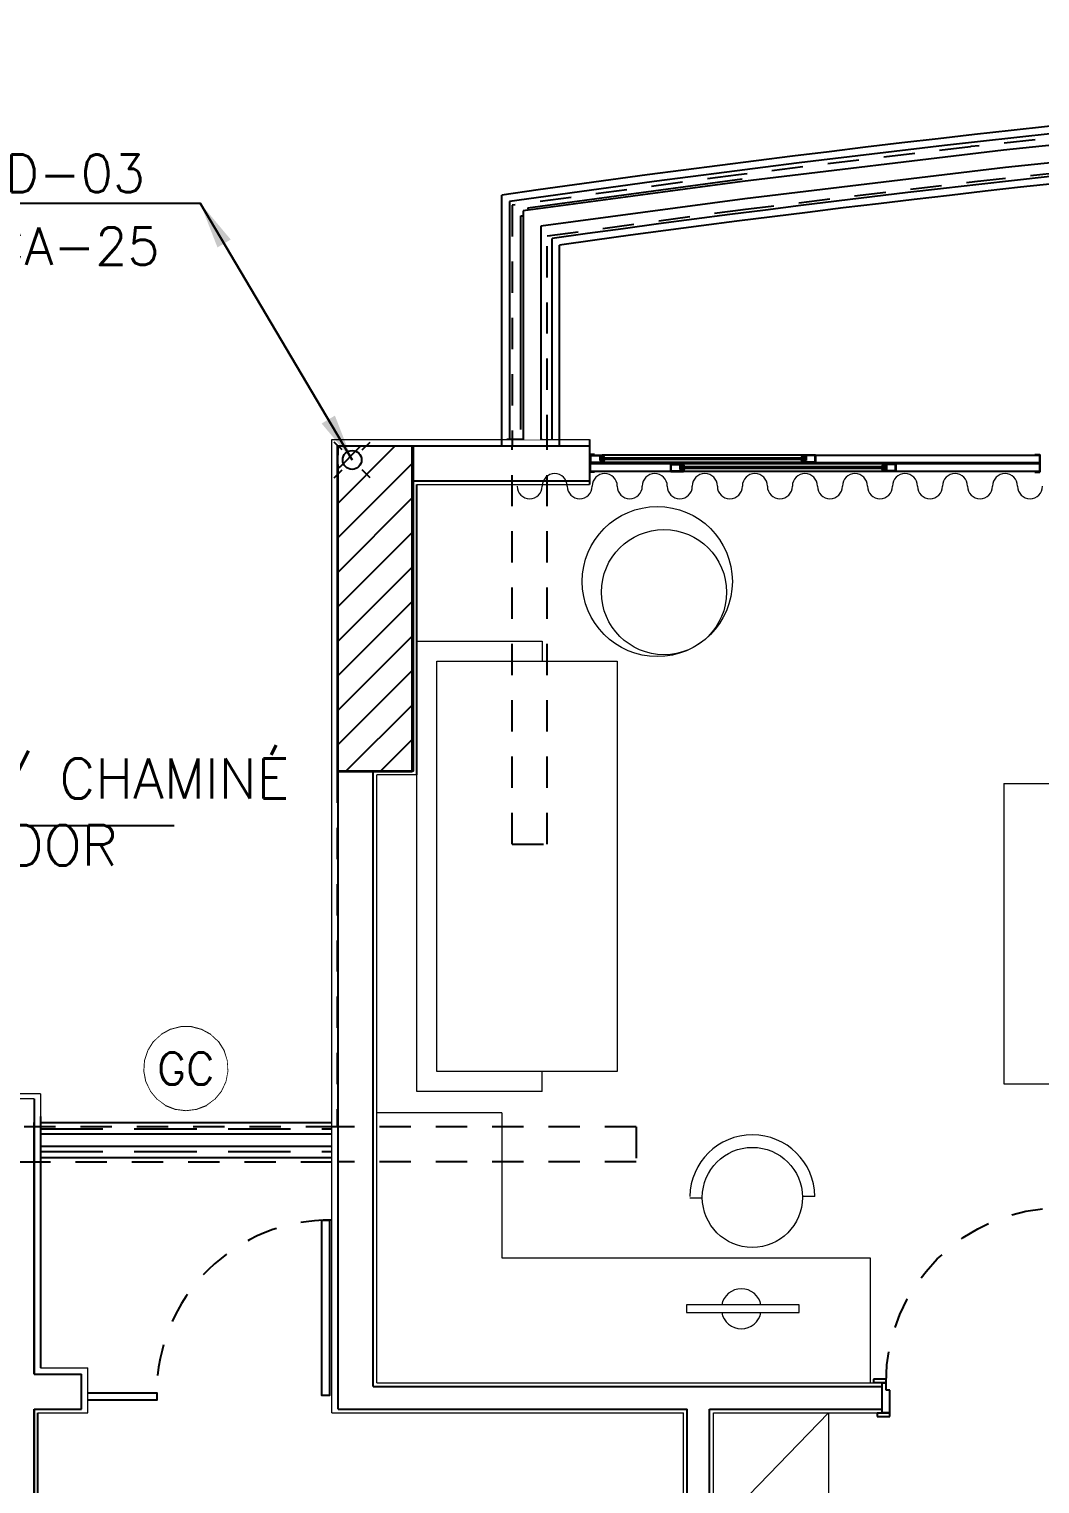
# Model space of a CAD drawing. Header units: millimetres. Extents: x 188.6 to 263.2, y 40.1 to 120.1.
# Drawn here: x 201.08 to 205.12, y 113.91 to 119.72 of the extents above; entities that cross this region are included whole.
import ezdxf
from ezdxf.enums import TextEntityAlignment as Align

# ---------------------------------------------------------------- set-up
doc = ezdxf.new("R2010")
doc.units = ezdxf.units.MM
doc.set_wipeout_variables(frame=1)
for name, pattern in [('_XREF_APTOS 1003 E 1004$0$HIDDEN', [0.375, 0.25, -0.125]), ('_XREF_APTOS 1003 E 1004$0$HIDDEN2', [0.1875, 0.125, -0.0625]), ('HIDDEN2', [0.1875, 0.125, -0.0625])]:
    doc.linetypes.add(name, pattern=pattern)
for name, color, linetype in [('_XREF_APTOS 1003 E 1004$0$A-MC-ALVENARIA', 7, 'Continuous'), ('_XREF_APTOS 1003 E 1004$0$E-MC-ESQUADRIAS', 2, 'Continuous'), ('_XREF_APTOS 1003 E 1004$0$L-MC-LAYOUT MOLHADO', 4, 'Continuous'), ('_XREF_APTOS 1003 E 1004$0$P-MC-PILAR', 3, 'Continuous'), ('_XREF_APTOS 1003 E 1004$0$P-MC-PROJEÇÃO', 1, '_XREF_APTOS 1003 E 1004$0$HIDDEN'), ('_XREF_APTOS 1003 E 1004$0$V-MC-VISTA1', 8, 'Continuous'), ('_XREF_APTOS 1003 E 1004$0$V-MC-VISTA2', 1, 'Continuous'), ('_XREF_APTOS 1003 E 1004$0$V-MC-VISTA3', 4, 'Continuous'), ('_XREF_APTOS 1003 E 1004$0$V-MC-VISTA4', 2, 'Continuous'), ('_XREF_APTOS 603 E 604$0$A-MC-ALVENARIA', 8, 'Continuous'), ('_XREF_APTOS 603 E 604$0$R-MC-REBOCO', 8, 'Continuous'), ('_XREF_APTOS 603 E 604$0$XREF-TIPO$0$P-MC-PILAR', 8, 'Continuous'), ('ARQ', 8, 'Continuous'), ('DET-TXT', 7, 'Continuous'), ('ESTR-PILARES', 11, 'Continuous'), ('ESTR-VIGAS', 11, 'HIDDEN2'), ('ESTRUTURA', 7, 'Continuous'), ('HID-TE-AF', 7, 'Continuous'), ('INC-TEXTO', 7, 'Continuous'), ('SPDA-COL', 7, 'Continuous'), ('SPDA-D', 164, 'Continuous')]:
    doc.layers.add(name, color=color, linetype=linetype)
doc.layers.add('_XREF_APTOS 1003 E 1004$0$L-MC-LAYOUT', color=252, linetype='Continuous', lineweight=5)
doc.layers.add('_XREF_APTOS 1003 E 1004$0$R-MC-REBOCO', color=1, linetype='Continuous', lineweight=5)
doc.styles.add('60-50', font='romans.shx', dxfattribs={"height": 0.08})
doc.styles.add('60-75', font='romans.shx', dxfattribs={"height": 0.12})
doc.styles.add('ROMANS', font='ROMANS.SHX', dxfattribs={"height": 0.15})
doc.dimstyles.new('IND75', dxfattribs={"dimtxt": 0.15, "dimasz": 0.1875, "dimexe": 0.15, "dimexo": 0, "dimgap": 0.1, "dimtad": 1, "dimzin": 10, "dimdsep": 46, "dimtxsty": '60-75', "dimcen": 0, "dimclrd": 256, "dimclre": 1, "dimclrt": 256, "dimadec": 0, "dimazin": 0, "dimtfac": 1, "dimtix": 1, "dimtmove": 2, "dimatfit": 3, "dimfxl": 0.15, "dimtolj": 1, "dimtzin": 6, "dimarcsym": 0})
doc.dimstyles.new('SETAS50', dxfattribs={"dimtxt": 0.08, "dimasz": 0.1, "dimexe": 0.15, "dimexo": 0, "dimgap": 0.1, "dimtad": 1, "dimzin": 10, "dimdsep": 46, "dimtxsty": '60-50', "dimblk1": 'OPEN', "dimblk2": 'OPEN', "dimsah": 1, "dimcen": 0, "dimclrd": 244, "dimclre": 8, "dimclrt": 2, "dimadec": 0, "dimazin": 0, "dimtfac": 1, "dimtix": 1, "dimtmove": 2, "dimatfit": 3, "dimldrblk": 'OPEN', "dimfxl": 0.15, "dimtolj": 1, "dimtzin": 6, "dimarcsym": 0})

# ---------------------------------------------------------------- blocks, each defined once
blk = doc.blocks.new('_XREF_APTOS 1003 E 1004$0$PORTA 70')
at = {"layer": 'ARQ'}
for p, q in [((36.2665, 23.8835), (36.2815, 23.8835)), ((36.2665, 23.8335), (36.2665, 23.8835)), ((36.2815, 23.8335), (36.2815, 23.8835)), ((36.2815, 23.8485), (36.2815, 23.8335)), ((36.4015, 23.8485), (36.2815, 23.8485)), ((36.4015, 23.8685), (36.4165, 23.8685)), ((36.4015, 23.8685), (36.4015, 23.8185)), ((36.4015, 23.8185), (36.4015, 23.8485)), ((36.4165, 23.8685), (36.4165, 23.8185)), ((36.2815, 23.8335), (36.2665, 23.8335)), ((36.3115, 23.8335), (36.2815, 23.8335)), ((36.3115, 23.8185), (36.3115, 23.8335)), ((36.4015, 23.8185), (36.3115, 23.8185)), ((36.4165, 23.8185), (36.4015, 23.8185)), ((36.3115, 23.1485), (36.4015, 23.1485)), ((36.3115, 23.1335), (36.3115, 23.1485)), ((36.4015, 23.1485), (36.4165, 23.1485)), ((36.4015, 23.1185), (36.4015, 23.1485)), ((36.4015, 23.1485), (36.4015, 23.0985)), ((36.4165, 23.1485), (36.4165, 23.0985)), ((36.2665, 23.0835), (36.2665, 23.1335)), ((36.2815, 23.1335), (36.3115, 23.1335)), ((36.2815, 23.0835), (36.2815, 23.1335)), ((36.2815, 23.1185), (36.4015, 23.1185)), ((36.4165, 23.0985), (36.4015, 23.0985)), ((36.2815, 23.0835), (36.2665, 23.0835))]:
    blk.add_line(p, q, dxfattribs=at)
blk.add_lwpolyline([(36.2815, 23.1635), (36.2815, 23.1335), (35.5815, 23.1335), (35.5815, 23.1635)], close=True, dxfattribs=at)
at = {"layer": 'ARQ', "color": 8, "linetype": '_XREF_APTOS 1003 E 1004$0$HIDDEN2'}
blk.add_arc((36.2815, 23.1335), 0.7, 90, 180, dxfattribs=at)
blk = doc.blocks.new('A$C1BFF5DEF')
at = {"layer": '_XREF_APTOS 1003 E 1004$0$A-MC-ALVENARIA', "color": 8}
for p, q in [((3.7253, 9.005), (4.4303, 9.005)), ((3.7253, 8.865), (4.4303, 8.865)), ((3.4253, 5.155), (3.4253, 7.705)), ((3.5653, 5.245), (3.5653, 7.705)), ((2.2103, 6.3952), (2.2102, 5.295)), ((2.2103, 5.295), (2.4003, 5.295)), ((2.4003, 5.155), (2.4003, 5.295)), ((3.5653, 5.245), (5.6003, 5.245)), ((2.2102, 5.155), (2.2102, 2.71)), ((2.2102, 5.155), (2.4003, 5.155)), ((3.4253, 5.155), (4.8203, 5.155)), ((4.8203, 2.71), (4.8203, 5.155)), ((4.9103, 5.155), (5.6003, 5.155)), ((4.9103, 4.125), (4.9103, 5.155))]:
    blk.add_line(p, q, dxfattribs=at)
at = {"layer": '_XREF_APTOS 1003 E 1004$0$E-MC-ESQUADRIAS', "color": 8}
for p, q in [((4.4503, 8.971), (4.4303, 8.971)), ((4.4303, 8.971), (4.4303, 8.9)), ((4.4323, 8.969), (4.4323, 8.902)), ((4.4323, 8.969), (4.4503, 8.969)), ((4.4335, 8.968), (4.4855, 8.968)), ((4.4335, 8.968), (4.4335, 8.938)), ((4.4355, 8.966), (4.4715, 8.966)), ((4.4355, 8.94), (4.4355, 8.966)), ((4.4503, 8.971), (4.4503, 8.969)), ((4.4715, 8.966), (4.4715, 8.946)), ((4.4735, 8.968), (4.4735, 8.958)), ((4.4855, 8.958), (4.4735, 8.958)), ((4.4735, 8.958), (4.4735, 8.948)), ((5.2935, 8.956), (4.4735, 8.956)), ((4.4855, 8.9575), (4.474, 8.9575)), ((4.4905, 8.9565), (4.474, 8.9565)), ((4.4755, 8.966), (4.4755, 8.96)), ((4.4755, 8.966), (4.4835, 8.966)), ((4.4835, 8.96), (4.4755, 8.96)), ((5.3315, 8.968), (4.4805, 8.968)), ((4.4835, 8.966), (4.4835, 8.96)), ((4.4855, 8.968), (4.4855, 8.958)), ((4.486, 8.958), (4.486, 8.963)), ((4.4905, 8.958), (4.4905, 8.9565)), ((5.2765, 8.958), (5.2765, 8.9565)), ((5.2765, 8.9565), (5.293, 8.9565)), ((5.281, 8.958), (5.281, 8.963)), ((5.3335, 8.968), (5.2815, 8.968)), ((5.2815, 8.968), (5.2815, 8.958)), ((5.2815, 8.958), (5.2935, 8.958)), ((5.2815, 8.9575), (5.293, 8.9575)), ((5.2835, 8.966), (5.2835, 8.96)), ((5.2915, 8.966), (5.2835, 8.966)), ((5.2835, 8.96), (5.2915, 8.96)), ((5.2915, 8.966), (5.2915, 8.96)), ((5.2935, 8.968), (5.2935, 8.958)), ((5.2935, 8.958), (5.2935, 8.948)), ((5.2955, 8.966), (5.2955, 8.946)), ((5.3315, 8.966), (5.2955, 8.966)), ((5.3315, 8.94), (5.3315, 8.966)), ((5.3335, 8.968), (5.3335, 8.938)), ((6.2103, 8.971), (6.2103, 8.969)), ((6.2103, 8.971), (6.2303, 8.971)), ((6.2283, 8.969), (6.2103, 8.969)), ((6.2283, 8.969), (6.2283, 8.902)), ((6.2303, 8.971), (6.2303, 8.9)), ((4.4503, 8.9), (4.4305, 8.9)), ((4.4325, 8.902), (4.4503, 8.902)), ((4.4335, 8.938), (4.4855, 8.938)), ((4.4355, 8.94), (4.4835, 8.94)), ((4.4355, 8.938), (4.4355, 8.938)), ((4.4503, 8.9), (4.4503, 8.902)), ((4.4835, 8.946), (4.4715, 8.946)), ((5.2935, 8.95), (4.4735, 8.95)), ((4.4855, 8.948), (4.4735, 8.948)), ((4.4905, 8.9495), (4.474, 8.9495)), ((4.4855, 8.9485), (4.474, 8.9485)), ((5.3335, 8.938), (4.4805, 8.938)), ((4.4835, 8.946), (4.4835, 8.94)), ((4.4855, 8.948), (4.4855, 8.938)), ((4.486, 8.948), (4.486, 8.943)), ((4.4905, 8.948), (4.4905, 8.9495)), ((4.7552, 8.933), (4.8052, 8.933)), ((4.7552, 8.92), (4.7552, 8.933)), ((4.7552, 8.905), (4.7552, 8.92)), ((4.7552, 8.92), (4.7552, 8.92)), ((4.7552, 8.903), (4.7552, 8.905)), ((4.7552, 8.905), (4.7552, 8.905)), ((4.7552, 8.903), (4.8052, 8.903)), ((4.7572, 8.931), (4.7912, 8.931)), ((4.7572, 8.922), (4.7572, 8.931)), ((4.7572, 8.905), (4.7572, 8.922)), ((4.7572, 8.922), (4.7572, 8.922)), ((4.7572, 8.905), (4.8032, 8.905)), ((4.7912, 8.931), (4.7912, 8.911)), ((4.8032, 8.911), (4.7912, 8.911)), ((4.7932, 8.933), (4.7932, 8.923)), ((4.7932, 8.923), (4.7932, 8.913)), ((4.8052, 8.923), (4.7932, 8.923)), ((5.6152, 8.921), (4.7932, 8.921)), ((5.6152, 8.915), (4.7932, 8.915)), ((4.8052, 8.913), (4.7932, 8.913)), ((4.8052, 8.9225), (4.7937, 8.9225)), ((4.8102, 8.9215), (4.7937, 8.9215)), ((4.8102, 8.9145), (4.7937, 8.9145)), ((4.8052, 8.9135), (4.7937, 8.9135)), ((4.7952, 8.931), (4.8032, 8.931)), ((4.7952, 8.931), (4.7952, 8.925)), ((4.8032, 8.925), (4.7952, 8.925)), ((4.8032, 8.931), (4.8032, 8.925)), ((4.8032, 8.911), (4.8032, 8.905)), ((5.6032, 8.933), (4.8052, 8.933)), ((4.8052, 8.933), (4.8052, 8.923)), ((4.8052, 8.913), (4.8052, 8.903)), ((5.6032, 8.903), (4.8052, 8.903)), ((4.8057, 8.923), (4.8057, 8.928)), ((4.8057, 8.913), (4.8057, 8.908)), ((4.8102, 8.923), (4.8102, 8.9215)), ((4.8102, 8.913), (4.8102, 8.9145)), ((5.2765, 8.948), (5.2765, 8.9495)), ((5.2765, 8.9495), (5.293, 8.9495)), ((5.281, 8.948), (5.281, 8.943)), ((5.2815, 8.9485), (5.293, 8.9485)), ((5.2815, 8.948), (5.2935, 8.948)), ((5.2815, 8.948), (5.2815, 8.938)), ((5.3335, 8.938), (5.2815, 8.938)), ((5.2835, 8.946), (5.2835, 8.94)), ((5.2835, 8.946), (5.2955, 8.946)), ((5.3315, 8.94), (5.2835, 8.94)), ((5.3315, 8.938), (5.3315, 8.938)), ((5.5982, 8.923), (5.5982, 8.9215)), ((5.5982, 8.9215), (5.6147, 8.9215)), ((5.5982, 8.913), (5.5982, 8.9145)), ((5.5982, 8.9145), (5.6147, 8.9145)), ((5.6027, 8.923), (5.6027, 8.928)), ((5.6027, 8.913), (5.6027, 8.908)), ((5.6552, 8.933), (5.6032, 8.933)), ((5.6032, 8.933), (5.6032, 8.923)), ((5.6032, 8.923), (5.6152, 8.923)), ((5.6032, 8.9225), (5.6147, 8.9225)), ((5.6032, 8.9135), (5.6147, 8.9135)), ((5.6032, 8.913), (5.6152, 8.913)), ((5.6032, 8.913), (5.6032, 8.903)), ((5.6552, 8.903), (5.6032, 8.903)), ((5.6052, 8.931), (5.6052, 8.925)), ((5.6132, 8.931), (5.6052, 8.931)), ((5.6052, 8.925), (5.6132, 8.925)), ((5.6052, 8.911), (5.6052, 8.905)), ((5.6052, 8.911), (5.6172, 8.911)), ((5.6532, 8.905), (5.6052, 8.905)), ((5.6132, 8.931), (5.6132, 8.925)), ((5.6152, 8.933), (5.6152, 8.923)), ((5.6152, 8.923), (5.6152, 8.913)), ((5.6172, 8.931), (5.6172, 8.911)), ((5.6532, 8.931), (5.6172, 8.931)), ((5.6532, 8.905), (5.6532, 8.931)), ((5.6532, 8.903), (5.6532, 8.903)), ((5.6552, 8.933), (5.6552, 8.903)), ((6.2103, 8.9), (6.2103, 8.902)), ((6.2283, 8.902), (6.2103, 8.902)), ((6.2103, 8.9), (6.2303, 8.9))]:
    blk.add_line(p, q, dxfattribs=at)
blk.add_lwpolyline([(3.3903, 5.9098), (3.3903, 5.2098), (3.3603, 5.2098), (3.3603, 5.9098)], close=True, dxfattribs=at)
for points in [[(2.4003, 5.19), (2.4003, 5.22)], [(2.4253, 5.22), (2.7003, 5.22), (2.7003, 5.19), (2.4253, 5.19)]]:
    blk.add_lwpolyline(points, dxfattribs=at)
for centre, radius, start, end in [((4.474, 8.957), 0.0005, 90, 270), ((4.4855, 8.958), 0.0005, 270, 0), ((4.4855, 8.958), 0.005, 0, 84.26083), ((5.2815, 8.958), 0.005, 95.73917, 180), ((5.2815, 8.958), 0.0005, 180, 270), ((5.293, 8.957), 0.0005, 270, 90), ((4.474, 8.949), 0.0005, 90, 270), ((4.4855, 8.948), 0.0005, 0, 90), ((4.4855, 8.948), 0.005, 275.73917, 0), ((4.7937, 8.922), 0.0005, 90, 270), ((4.7937, 8.914), 0.0005, 90, 270), ((4.8052, 8.923), 0.0005, 270, 0), ((4.8052, 8.913), 0.0005, 0, 90), ((4.8052, 8.923), 0.005, 0, 84.26083), ((4.8052, 8.913), 0.005, 275.73917, 0), ((5.2815, 8.948), 0.005, 180, 264.26083), ((5.2815, 8.948), 0.0005, 90, 180), ((5.293, 8.949), 0.0005, 270, 90), ((5.6032, 8.923), 0.005, 95.73917, 180), ((5.6032, 8.913), 0.005, 180, 264.26083), ((5.6032, 8.923), 0.0005, 180, 270), ((5.6032, 8.913), 0.0005, 90, 180), ((5.6147, 8.922), 0.0005, 270, 90), ((5.6147, 8.914), 0.0005, 270, 90)]:
    blk.add_arc(centre, radius, start, end, dxfattribs=at)
at = {"layer": '_XREF_APTOS 1003 E 1004$0$L-MC-LAYOUT', "color": 8}
for p, q in [((3.7403, 6.4246), (3.7403, 8.2246)), ((3.7403, 8.2246), (4.2403, 8.2246)), ((4.2403, 8.2246), (4.2403, 8.1446)), ((3.8203, 6.5046), (3.8203, 8.1446)), ((3.8203, 8.1446), (4.5403, 8.1446)), ((4.5403, 8.1446), (4.5403, 6.5046)), ((6.0857, 7.6552), (6.0857, 6.4552)), ((6.0857, 7.6552), (6.3857, 7.6552)), ((4.5403, 6.5046), (3.8203, 6.5046)), ((4.2403, 6.4246), (4.2403, 6.5046)), ((6.0857, 6.4552), (6.3857, 6.4552)), ((4.2403, 6.4246), (3.7403, 6.4246)), ((4.0803, 6.3389), (3.5803, 6.3389)), ((4.0803, 6.3389), (4.0803, 5.76)), ((4.8811, 5.9977), (4.8311, 5.9977)), ((5.331, 6.005), (5.281, 6.005)), ((4.0803, 5.76), (5.5517, 5.76)), ((5.5517, 5.76), (5.5517, 5.26)), ((4.8183, 5.5711), (4.8183, 5.5411)), ((5.2683, 5.5711), (4.8183, 5.5711)), ((4.8183, 5.5411), (5.2683, 5.5411)), ((5.2683, 5.5411), (5.2683, 5.5711)), ((4.9253, 4.6652), (5.3857, 5.14)), ((5.3857, 5.14), (5.3857, 4.14))]:
    blk.add_line(p, q, dxfattribs=at)
for centre, radius in [((4.7012, 8.4626), 0.3), ((4.7279, 8.4203), 0.25), ((5.0811, 6.001), 0.2)]:
    blk.add_circle(centre, radius, dxfattribs=at)
for centre, radius, start, end in [((4.1911, 8.8438), 0.05, 180, 0), ((4.2911, 8.8438), 0.05, 0, 180), ((4.3911, 8.8438), 0.05, 180, 0), ((4.4911, 8.8438), 0.05, 0, 180), ((4.5911, 8.8438), 0.05, 180, 0), ((4.6911, 8.8438), 0.05, 0, 180), ((4.7911, 8.8438), 0.05, 180, 0), ((4.8911, 8.8438), 0.05, 0, 180), ((4.9911, 8.8438), 0.05, 180, 0), ((5.0911, 8.8438), 0.05, 0, 180), ((5.1911, 8.8438), 0.05, 180, 0), ((5.2911, 8.8438), 0.05, 0, 180), ((5.3911, 8.8438), 0.05, 180, 0), ((5.4911, 8.8438), 0.05, 0, 180), ((5.5911, 8.8438), 0.05, 180, 0), ((5.6911, 8.8438), 0.05, 0, 180), ((5.7911, 8.8438), 0.05, 180, 0), ((5.8911, 8.8438), 0.05, 0, 180), ((5.9911, 8.8438), 0.05, 180, 0), ((6.0911, 8.8438), 0.05, 0, 180), ((6.1911, 8.8438), 0.05, 180, 0), ((5.0811, 6.001), 0.25, 0.92105, 179.07895), ((5.037, 5.5561), 0.08, 10.80692, 169.19308), ((5.037, 5.5561), 0.08, 190.80692, 349.19308)]:
    blk.add_arc(centre, radius, start, end, dxfattribs=at)
at = {"layer": '_XREF_APTOS 1003 E 1004$0$L-MC-LAYOUT MOLHADO', "color": 8}
for p, q in [((4.0804, 9.005), (4.0803, 10.0074)), ((4.3104, 9.005), (4.3103, 9.8075))]:
    blk.add_line(p, q, dxfattribs=at)
at = {"layer": '_XREF_APTOS 1003 E 1004$0$P-MC-PILAR', "color": 8}
blk.add_lwpolyline([(3.4253, 9.005), (3.7253, 9.005), (3.7253, 7.705), (3.4253, 7.705)], close=True, dxfattribs=at)
at = {"layer": '_XREF_APTOS 1003 E 1004$0$P-MC-PROJEÇÃO', "color": 8}
for p, q in [((2.2353, 6.275), (3.4003, 6.275)), ((2.2353, 6.185), (3.4003, 6.185))]:
    blk.add_line(p, q, dxfattribs=at)
at = {"layer": '_XREF_APTOS 1003 E 1004$0$P-MC-PROJEÇÃO', "color": 8, "linetype": '_XREF_APTOS 1003 E 1004$0$HIDDEN2'}
blk.add_arc((3.3903, 5.22), 0.69, 89.1696, 180, dxfattribs=at)
at = {"layer": '_XREF_APTOS 1003 E 1004$0$R-MC-REBOCO', "color": 8}
for p, q in [((3.4003, 5.14), (3.4003, 9.03)), ((3.4003, 9.03), (4.4303, 9.03)), ((3.7403, 8.85), (4.4303, 8.85)), ((3.7403, 7.69), (3.7403, 8.85)), ((3.5803, 5.26), (3.5803, 7.69)), ((3.7403, 7.69), (3.5803, 7.69)), ((2.2353, 6.415), (2.0703, 6.415)), ((2.2353, 6.415), (2.2352, 5.32)), ((2.2103, 6.3952), (2.0953, 6.3952)), ((2.2352, 5.32), (2.4253, 5.32)), ((2.4253, 5.14), (2.4253, 5.32)), ((3.5803, 5.26), (5.6003, 5.26)), ((2.2252, 5.14), (2.2252, 2.725)), ((2.2252, 5.14), (2.4253, 5.14)), ((3.4003, 5.14), (4.8053, 5.14)), ((4.8053, 2.725), (4.8053, 5.14)), ((4.9253, 5.14), (5.6003, 5.14)), ((4.9253, 4.14), (4.9253, 5.14))]:
    blk.add_line(p, q, dxfattribs=at)
at = {"layer": '_XREF_APTOS 1003 E 1004$0$V-MC-VISTA1', "color": 8}
for p, q in [((5.3335, 8.968), (6.2283, 8.968)), ((6.2283, 8.933), (4.4323, 8.933)), ((6.2283, 8.903), (4.4323, 8.903)), ((5.3335, 8.938), (6.2283, 8.938))]:
    blk.add_line(p, q, dxfattribs=at)
at = {"layer": '_XREF_APTOS 1003 E 1004$0$V-MC-VISTA2', "color": 8}
for p, q in [((4.4303, 9.03), (4.4303, 8.85)), ((2.2353, 6.3), (3.4003, 6.3)), ((2.2353, 6.16), (3.4003, 6.16))]:
    blk.add_line(p, q, dxfattribs=at)
at = {"layer": '_XREF_APTOS 1003 E 1004$0$V-MC-VISTA3', "color": 8}
blk.add_line((4.2403, 9.03), (4.1003, 9.03), dxfattribs=at)
at = {"layer": '_XREF_APTOS 1003 E 1004$0$V-MC-VISTA4', "color": 8}
for p, q in [((2.2353, 6.2556), (3.4003, 6.2556)), ((2.2353, 6.2056), (3.4003, 6.2056))]:
    blk.add_line(p, q, dxfattribs=at)
at = {"layer": '_XREF_APTOS 603 E 604$0$A-MC-ALVENARIA', "color": 8}
for p, q in [((2.2102, 5.295), (2.2103, 6.3)), ((2.2102, 0.015), (2.2102, 5.155))]:
    blk.add_line(p, q, dxfattribs=at)
at = {"layer": '_XREF_APTOS 603 E 604$0$R-MC-REBOCO', "color": 8}
for p, q in [((3.7403, 7.69), (3.7403, 8.85)), ((2.2352, 6.3249), (2.2352, 5.3201)), ((2.2352, 6.3249), (2.2352, 5.32)), ((2.2252, 0.4848), (2.2252, 5.14))]:
    blk.add_line(p, q, dxfattribs=at)
at = {"layer": '_XREF_APTOS 603 E 604$0$XREF-TIPO$0$P-MC-PILAR', "color": 8}
blk.add_lwpolyline([(3.7253, 7.705), (3.4253, 7.705), (3.4253, 9.005), (3.7253, 9.005)], close=True, dxfattribs=at)
at = {"layer": 'ARQ', "color": 8}
blk.add_lwpolyline([(3.4253, 9.005), (3.721, 9.005), (3.721, 7.7035), (3.4253, 7.7035)], close=True, dxfattribs=at)
at = {"layer": '_XREF_APTOS 1003 E 1004$0$E-MC-ESQUADRIAS', "color": 8, "xscale": -1, "rotation": 90}
blk.add_blockref('_XREF_APTOS 1003 E 1004$0$PORTA 70', (29.4488, 41.5415), dxfattribs=at)
at = {"color": 8}
blk.add_wipeout([(4.2352, 9.03), (4.2352, 9.8825), (4.1652, 9.9437), (4.1652, 9.03)], dxfattribs=at).dxf.layer = '_XREF_APTOS 1003 E 1004$0$L-MC-LAYOUT MOLHADO'
blk.add_wipeout([(4.2352, 9.8825), (5.0508, 9.9924), (5.042, 10.0618), (4.1652, 9.9437)], dxfattribs=at).dxf.layer = '_XREF_APTOS 1003 E 1004$0$L-MC-LAYOUT MOLHADO'
at = {"layer": '_XREF_APTOS 1003 E 1004$0$L-MC-LAYOUT MOLHADO', "color": 8, "flags": 128}
blk.add_lwpolyline([(4.2352, 9.8825), (4.2352, 9.03)], dxfattribs=at)
at = {"color": 8, "ltscale": 71134.93281}
blk.add_wipeout([(5.0406, 10.0717), (4.1837, 9.9563), (4.185, 9.9464), (5.0221, 10.0592), (5.0221, 10.0593), (5.042, 10.0618)], dxfattribs=at).dxf.layer = '_XREF_APTOS 1003 E 1004$0$L-MC-LAYOUT MOLHADO'
at = {"layer": '_XREF_APTOS 1003 E 1004$0$L-MC-LAYOUT MOLHADO', "color": 8, "flags": 128}
for points in [[(22.6032, 9.8744), (21.7877, 9.985), (20.7463, 10.1106), (19.7031, 10.2196), (18.6583, 10.312), (17.6121, 10.3877), (16.5649, 10.4467), (15.5169, 10.4889), (14.4683, 10.5145), (13.4195, 10.5233), (12.3706, 10.5154), (11.322, 10.4908), (10.274, 10.4495), (9.2267, 10.3914), (8.1805, 10.3166), (7.1356, 10.2252), (6.0923, 10.1171), (5.0508, 9.9924), (4.2352, 9.8825)], [(4.1837, 9.9563), (5.0406, 10.0717)]]:
    blk.add_lwpolyline(points, dxfattribs=at)
at = {"layer": '_XREF_APTOS 1003 E 1004$0$L-MC-LAYOUT MOLHADO', "color": 8}
for radius, end in [(66.2129, 98.117039), (65.9829, 97.943814)]:
    blk.add_arc((13.4293, -55.5422), radius, 90.004778, end, dxfattribs=at)
at = {"color": 8}
blk.add_wipeout([(4.1552, 9.9237), (4.1552, 9.07), (4.1652, 9.07), (4.1652, 9.9237)], dxfattribs=at).dxf.layer = '_XREF_APTOS 1003 E 1004$0$L-MC-LAYOUT MOLHADO'
at = {"layer": '_XREF_APTOS 1003 E 1004$0$L-MC-LAYOUT MOLHADO', "color": 8, "flags": 128}
for points in [[(22.6732, 9.9355), (21.7966, 10.0544), (20.7541, 10.1802), (19.7098, 10.2893), (18.6639, 10.3818), (17.6166, 10.4575), (16.5683, 10.5166), (15.5191, 10.5589), (14.4695, 10.5845), (13.4195, 10.5933), (12.3695, 10.5854), (11.3198, 10.5608), (10.2706, 10.5194), (9.2222, 10.4613), (8.1749, 10.3864), (7.1289, 10.2949), (6.0845, 10.1867), (5.042, 10.0618), (4.1652, 9.9437)], [(4.1652, 9.9437), (4.1652, 9.03)], [(4.1837, 9.9563), (4.185, 9.9464)], [(4.1552, 9.07), (4.1552, 9.9237)], [(4.1552, 9.9237), (4.1652, 9.9237)]]:
    blk.add_lwpolyline(points, dxfattribs=at)
at = {"color": 8, "ltscale": 47910.444048}
blk.add_wipeout([(4.1253, 9.9835), (4.1103, 9.9813), (4.1253, 9.9683), (4.1253, 9.9683)], dxfattribs=at).dxf.layer = '_XREF_APTOS 1003 E 1004$0$L-MC-LAYOUT MOLHADO'
at = {"color": 8, "ltscale": 47226.897618}
blk.add_wipeout([(4.2653, 9.8467), (4.2653, 9.8467), (4.2803, 9.8336), (4.2803, 9.8488)], dxfattribs=at).dxf.layer = '_XREF_APTOS 1003 E 1004$0$L-MC-LAYOUT MOLHADO'
at = {"layer": '_XREF_APTOS 1003 E 1004$0$L-MC-LAYOUT MOLHADO', "color": 8}
for radius, end in [(66.1829, 98.094507), (66.0129, 97.966476)]:
    blk.add_arc((13.4293, -55.5422), radius, 90.004778, end, dxfattribs=at)
at = {"color": 8, "ltscale": 35928.219705}
blk.add_wipeout([(4.1103, 9.9662), (4.1253, 9.9683), (4.1103, 9.9813)], dxfattribs=at).dxf.layer = '_XREF_APTOS 1003 E 1004$0$L-MC-LAYOUT MOLHADO'
at = {"color": 8, "ltscale": 35402.325767}
blk.add_wipeout([(4.2653, 9.8467), (4.2653, 9.8315), (4.2803, 9.8336)], dxfattribs=at).dxf.layer = '_XREF_APTOS 1003 E 1004$0$L-MC-LAYOUT MOLHADO'
at = {"layer": '_XREF_APTOS 1003 E 1004$0$L-MC-LAYOUT MOLHADO', "color": 8, "flags": 128}
for points in [[(4.1103, 9.9813), (4.1103, 9.03)], [(4.2803, 9.03), (4.2803, 9.8336)]]:
    blk.add_lwpolyline(points, dxfattribs=at)
blk = doc.blocks.new('INDU')
at = {"color": 7}
blk.add_line((-0.005, 0), (0.005, 0), dxfattribs=at)
at = {"style": 'ROMANS'}
for tag, p in [('TQ-01', (0, 0.001189)), ('100', (0, -0.001718))]:
    blk.add_attdef(tag, text='', height=0.0015, dxfattribs=at).set_placement(p, align=Align.MIDDLE)
blk = doc.blocks.new('cap')
blk.add_wipeout([(0.0003, 0.075), (-0.0036, 0.0749), (-0.0076, 0.0746), (-0.0115, 0.0741), (-0.0153, 0.0734), (-0.0191, 0.0725), (-0.0229, 0.0714), (-0.0266, 0.0701), (-0.0302, 0.0686), (-0.0338, 0.067), (-0.0373, 0.0651), (-0.0406, 0.0631), (-0.0439, 0.0608), (-0.047, 0.0585), (-0.05, 0.0559), (-0.0528, 0.0532), (-0.0555, 0.0504), (-0.0581, 0.0474), (-0.0605, 0.0443), (-0.0627, 0.0411), (-0.0648, 0.0377), (-0.0667, 0.0343), (-0.0684, 0.0308), (-0.0699, 0.0271), (-0.0712, 0.0234), (-0.0724, 0.0197), (-0.0733, 0.0159), (-0.074, 0.012), (-0.0746, 0.0081), (-0.0749, 0.0042), (-0.075, 0.0003), (-0.0749, -0.0036), (-0.0746, -0.0076), (-0.0741, -0.0115), (-0.0734, -0.0153), (-0.0725, -0.0191), (-0.0714, -0.0229), (-0.0701, -0.0266), (-0.0686, -0.0302), (-0.067, -0.0338), (-0.0651, -0.0373), (-0.0631, -0.0406), (-0.0608, -0.0439), (-0.0585, -0.047), (-0.0559, -0.05), (-0.0532, -0.0528), (-0.0504, -0.0555), (-0.0474, -0.0581), (-0.0443, -0.0605), (-0.0411, -0.0627), (-0.0377, -0.0648), (-0.0343, -0.0667), (-0.0308, -0.0684), (-0.0271, -0.0699), (-0.0234, -0.0712), (-0.0197, -0.0724), (-0.0159, -0.0733), (-0.012, -0.074), (-0.0081, -0.0746), (-0.0042, -0.0749), (-0.0003, -0.075), (0.0036, -0.0749), (0.0076, -0.0746), (0.0115, -0.0741), (0.0153, -0.0734), (0.0191, -0.0725), (0.0229, -0.0714), (0.0266, -0.0701), (0.0302, -0.0686), (0.0338, -0.067), (0.0373, -0.0651), (0.0406, -0.0631), (0.0439, -0.0608), (0.047, -0.0585), (0.05, -0.0559), (0.0528, -0.0532), (0.0555, -0.0504), (0.0581, -0.0474), (0.0605, -0.0443), (0.0627, -0.0411), (0.0648, -0.0377), (0.0667, -0.0343), (0.0684, -0.0308), (0.0699, -0.0271), (0.0712, -0.0234), (0.0724, -0.0197), (0.0733, -0.0159), (0.074, -0.012), (0.0746, -0.0081), (0.0749, -0.0042), (0.075, -0.0003), (0.0749, 0.0036), (0.0746, 0.0076), (0.0741, 0.0115), (0.0734, 0.0153), (0.0725, 0.0191), (0.0714, 0.0229), (0.0701, 0.0266), (0.0686, 0.0302), (0.067, 0.0338), (0.0651, 0.0373), (0.0631, 0.0406), (0.0608, 0.0439), (0.0585, 0.047), (0.0559, 0.05), (0.0532, 0.0528), (0.0504, 0.0555), (0.0474, 0.0581), (0.0443, 0.0605), (0.0411, 0.0627), (0.0377, 0.0648), (0.0343, 0.0667), (0.0308, 0.0684), (0.0271, 0.0699), (0.0234, 0.0712), (0.0197, 0.0724), (0.0159, 0.0733), (0.012, 0.074), (0.0081, 0.0746), (0.0042, 0.0749)])
for p, q in [((-0.053, 0.053), (-0.0955, 0.0955)), ((0.053, 0.053), (0.0955, 0.0955)), ((-0.0955, -0.0955), (-0.053, -0.053)), ((0.0955, -0.0955), (0.053, -0.053))]:
    blk.add_line(p, q)
blk.add_circle((0, 0), 0.0504)
blk = doc.blocks.new('_OPEN')
at = {"color": 0, "linetype": 'ByBlock'}
for p, q in [((-1, 0.167), (0, 0)), ((0, 0), (-1, -0.167)), ((0, 0), (-1, 0))]:
    blk.add_line(p, q, dxfattribs=at)
blk = doc.blocks.new('INC-OBJETO')
at = {"color": 0}
blk.add_lwpolyline([(0, 0.002084), (-0.000518, 0.002019), (-0.001004, 0.001827), (-0.001427, 0.001519), (-0.00176, 0.001117), (-0.001982, 0.000644), (-0.00208, 0.000131), (-0.002047, -0.000391), (-0.001886, -0.000887), (-0.001606, -0.001329), (-0.001225, -0.001686), (-0.000767, -0.001938), (-0.000261, -0.002068), (0.000261, -0.002068), (0.000767, -0.001938), (0.001225, -0.001686), (0.001606, -0.001329), (0.001886, -0.000887), (0.002047, -0.000391), (0.00208, 0.000131), (0.001982, 0.000644), (0.00176, 0.001117), (0.001427, 0.001519), (0.001004, 0.001827), (0.000518, 0.002019)], close=True, dxfattribs=at)
blk.add_wipeout([(0, 0.002084), (-0.000518, 0.002019), (-0.001004, 0.001827), (-0.001427, 0.001519), (-0.00176, 0.001117), (-0.001982, 0.000644), (-0.00208, 0.000131), (-0.002047, -0.000391), (-0.001886, -0.000887), (-0.001606, -0.001329), (-0.001225, -0.001686), (-0.000767, -0.001938), (-0.000261, -0.002068), (0.000261, -0.002068), (0.000767, -0.001938), (0.001225, -0.001686), (0.001606, -0.001329), (0.001886, -0.000887), (0.002047, -0.000391), (0.00208, 0.000131), (0.001982, 0.000644), (0.00176, 0.001117), (0.001427, 0.001519), (0.001004, 0.001827), (0.000518, 0.002019)], dxfattribs=at)
at = {"color": 0, "style": 'ROMANS', "width": 1.285725}
blk.add_attdef('OBJETO', text='', height=0.0016, dxfattribs=at).set_placement((-0.001786, -0.00083), (0.001643, -0.00083), align=Align.FIT)
blk = doc.blocks.new('COBERTURA_29-09-2016')
at = {"layer": 'ESTR-PILARES', "linetype": 'Continuous'}
for p, q in [((-4.37, 10.1988), (-4.1388, 10.43)), ((-4.37, 10.3367), (-4.2767, 10.43)), ((-4.37, 10.0609), (-4.07, 10.3609)), ((-4.37, 9.9231), (-4.07, 10.2231)), ((-4.37, 9.7852), (-4.07, 10.0852)), ((-4.37, 9.6473), (-4.07, 9.9473)), ((-4.37, 9.5094), (-4.07, 9.8094)), ((-4.22, 9.78), (-4.22, 9.78)), ((-4.37, 9.3715), (-4.07, 9.6715)), ((-4.37, 9.2336), (-4.07, 9.5336)), ((-4.3357, 9.13), (-4.07, 9.3957)), ((-4.1978, 9.13), (-4.07, 9.2579))]:
    blk.add_line(p, q, dxfattribs=at)
blk.add_lwpolyline([(-4.37, 9.13), (-4.07, 9.13), (-4.07, 10.43), (-4.37, 10.43), (-4.37, 9.13)], dxfattribs=at)
at = {"layer": 'ESTR-VIGAS'}
for p, q in [((-3.67, 8.84), (-3.53, 8.84)), ((-3.175, 7.71), (-3.175, 7.57))]:
    blk.add_line(p, q, dxfattribs=at)
for points in [[(-0.9082, 11.7262), (-1.8367, 11.6274)], [(-1.8377, 11.6273), (-2.7648, 11.5153)], [(-1.8367, 11.6274), (-1.8377, 11.6273)], [(-1.8219, 11.4882), (-0.8934, 11.587)], [(-2.7657, 11.5152), (-3.67, 11.393)], [(-2.7648, 11.5153), (-2.7657, 11.5152)], [(-2.748, 11.3763), (-1.8209, 11.4883)], [(-1.8219, 11.4882), (-1.8209, 11.4883)], [(-3.67, 11.393), (-3.67, 10.43)], [(-3.53, 11.2707), (-2.747, 11.3765)], [(-2.748, 11.3763), (-2.747, 11.3765)], [(-3.53, 10.43), (-3.53, 11.2707)], [(-3.67, 10.43), (-4.07, 10.43)], [(-3.67, 8.84), (-3.67, 10.43)], [(-3.53, 8.84), (-3.53, 10.43)], [(-4.37, 9.13), (-4.37, 7.71)], [(-4.37, 7.71), (-7.42, 7.71)], [(-3.175, 7.71), (-4.37, 7.71)], [(-6.54, 7.57), (-4.37, 7.57)], [(-3.175, 7.57), (-4.37, 7.57)]]:
    blk.add_lwpolyline(points, dxfattribs=at)

msp = doc.modelspace()

# ---------------------------------------------------------------- block references
at = {"layer": 'ARQ'}
msp.add_blockref('A$C1BFF5DEF', (198.8891, 109.0543), dxfattribs=at)

# ---------------------------------------------------------------- next in the draw order: block references
at = {"layer": 'SPDA-COL'}
ref = msp.add_blockref('INDU', (201.2633, 119.0294), dxfattribs=dict(at, xscale=100, yscale=100, zscale=100))
ref.add_attrib('100', 'CA-25', dxfattribs={"layer": '0', "height": 0.15, "style": 'ROMANS'}).set_placement((201.2633, 118.8576, 0.9), align=Align.MIDDLE)
ref.add_attrib('TQ-01', 'D-03', dxfattribs={"layer": '0', "height": 0.15, "style": 'ROMANS'}).set_placement((201.2633, 119.1483, 0.9), align=Align.MIDDLE)
at = {"layer": 'SPDA-D', "xscale": 0.75, "yscale": 0.75, "zscale": 0.75}
msp.add_blockref('cap', (202.3706, 118.0029), dxfattribs=at)

# ---------------------------------------------------------------- next in the draw order: texts
at = {"layer": 'HID-TE-AF', "insert": (199.7804, 116.8092), "char_height": 0.16, "width": 2.477409, "attachment_point": 1, "style": '60-75'}
msp.add_mtext('DIFUSOR P/ CHAMINÉ\\PDE AQUECEDOR', dxfattribs=at)

# ---------------------------------------------------------------- next in the draw order: leaders
at = {"layer": 'DET-TXT'}
msp.add_leader([(199.3465, 115.7165), (199.6917, 116.5415), (201.6586, 116.5415)], dimstyle='SETAS50', dxfattribs=at)

# ---------------------------------------------------------------- next in the draw order: block references
at = {"layer": 'INC-TEXTO'}
ref = msp.add_blockref('INC-OBJETO', (201.7062, 115.5704), dxfattribs=dict(at, xscale=80, yscale=80, zscale=80, rotation=180))
ref.add_attrib('OBJETO', 'GC', dxfattribs={"layer": '0', "height": 0.128, "style": 'ROMANS'}).set_placement((201.7062, 115.5704), align=Align.MIDDLE_CENTER)

# ---------------------------------------------------------------- next in the draw order: leaders
at = {"layer": 'SPDA-COL'}
for points in [[(201.7633, 119.0294), (202.3706, 118.0029)], [(202.3706, 118.0029), (201.7633, 119.0294)]]:
    msp.add_leader(points, dimstyle='IND75', dxfattribs=at)

# ---------------------------------------------------------------- next in the draw order: block references
at = {"layer": 'ESTRUTURA'}
msp.add_blockref('COBERTURA_29-09-2016', (206.6802, 107.6277), dxfattribs=at)

doc.saveas('drawing.dxf')
